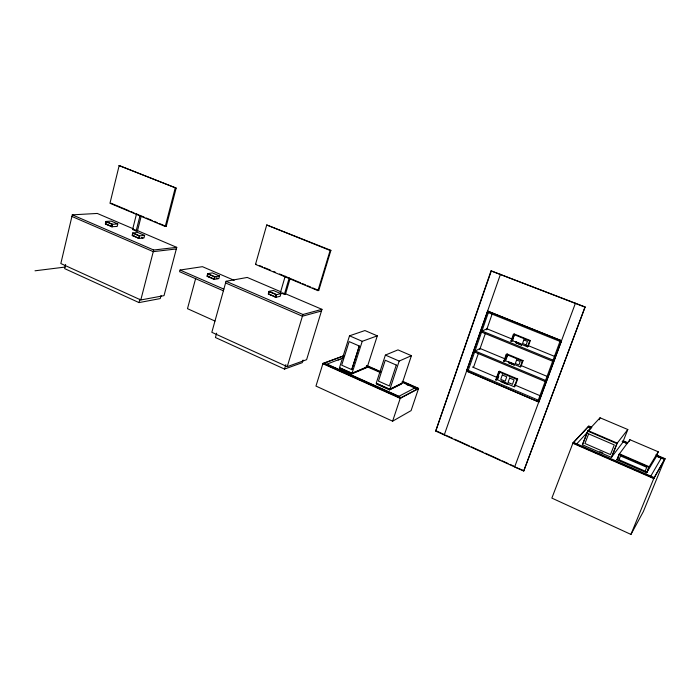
<?xml version="1.0" encoding="UTF-8"?>
<svg xmlns="http://www.w3.org/2000/svg" width="700" height="700" viewBox="0 0 700 700"><rect width="100%" height="100%" fill="white"/><g stroke="black" fill="none" stroke-linecap="round" stroke-linejoin="round"><path stroke-width="1.05" d="M133.499 228.9L97.291 213.447L72.293 214.847L60.839 263.541L140.805 299.959L164.019 295.645L176.75 247.362L136.518 230.186M65.625 264.442L64.645 268.616L139.011 302.592L160.248 298.576L161.061 295.479M119.157 165.576L109.97 203.254L165.244 226.476L166.224 226.398L176.164 188.099L119.157 165.576L176.164 188.099M117.775 223.93L111.16 221.104L105.962 221.454L105.341 223.991L111.983 226.844L112.612 224.306L117.775 223.93L117.154 226.45L111.781 226.713L112.297 224.385L106.138 221.76L105.621 223.886L112.403 226.669L110.976 226.371L111.606 226.319M107.765 224.674L106.339 224.376L107.004 224.166M111.729 226.52L112.297 224.385M141.146 216.309L137.454 230.93L136.124 231.044L132.589 229.53L136.526 213.85M132.781 232.951L132.134 235.506L138.933 238.429L143.964 237.947L144.611 235.401L137.839 232.514L132.781 232.951L139.58 235.865L144.611 235.401M136.124 231.044L140.088 215.346M138.53 237.711L137.883 237.93L139.352 238.061M138.696 238.28L139.256 235.944L132.965 233.266L132.423 235.41L138.714 238.088M138.933 238.429L139.58 235.865M139.011 302.592L139.886 299.18M140.805 299.959L153.685 250.014L176.75 247.362M165.244 226.476L175.192 188.125M234.176 280.332L202.423 266.674L180.049 270.043L179.611 271.705L223.388 290.806M195.711 278.276L187.486 308.674L214.97 321.046M207.699 273.665L206.99 276.273L214.209 279.396L218.829 278.591L219.546 276.001L212.354 272.904L207.699 273.665L214.935 276.789L219.546 276.001M207.296 276.176L207.935 273.98L214.585 276.859L213.903 279.213L214.463 279.116L207.34 276.176M208.889 276.859L209.405 276.929M214.209 279.396L214.935 276.789M217.157 278.644L217.761 278.39L216.3 278.276M281.12 291.9L247.24 277.445L226.047 281.277L211.829 332.308L287.245 366.66L306.6 359.704L321.974 309.339L285.101 293.606M216.65 333.148L215.425 337.514L284.524 369.084L302.269 362.661L303.056 360.071M255.5 264.399L266.726 224.963L330.899 250.355L318.754 290.456L317.957 290.64L255.5 264.399L256.375 264.259M269.054 291.366L268.275 294.026L275.879 297.29L280.14 296.328L280.919 293.685L273.35 290.447L269.054 291.366L276.658 294.621L280.919 293.685M270.699 294.683L269.273 294.411M275.152 296.406L274.584 296.695L276.062 296.8L275.546 296.914M276.299 294.691L269.264 291.699L268.608 293.939L275.642 296.931L276.299 294.691L275.502 297.089L276.019 296.966L275.1 296.572M275.879 297.29L276.658 294.621M285.215 276.176L280.385 292.67L284.375 294.376L285.486 294.131L290.045 278.679M284.375 294.376L289.24 277.865M284.524 369.084L285.863 364.63M287.245 366.66L302.934 314.493L321.974 309.339M317.957 290.64L330.12 250.477L330.899 250.355M343.84 355.775L322.998 363.37L315.963 386.076L392.621 421.181L411.092 410.62L418.591 388.369L402.666 381.342M324.249 363.195L401.406 397.723M349.519 335.808L339.439 367.859L352.004 373.467L367.273 367.019L377.3 335.842L364.919 330.549L349.519 335.808L362.233 341.311L377.3 335.842M351.75 369.661L359.293 346.01L351.776 369.644L341.688 365.172L349.134 341.6L359.293 346.01M351.82 373.922L366.52 367.701L366.73 367.036L352.039 373.231L339.99 367.85L339.771 368.533L351.82 373.922L362.233 341.311M385.385 355.084L376.18 383.373L389.83 389.463L402.246 383.303L411.416 355.679L397.959 349.886L385.385 355.084L399.184 361.069L411.416 355.679M396.296 365.033L389.384 385.971L378.455 381.106L385.254 360.238L396.27 365.041M389.559 389.909L389.786 389.217L401.73 383.303L401.511 383.976L389.559 389.909L376.469 384.072L376.696 383.381L389.786 389.217M389.83 389.463L399.184 361.069M398.571 396.454L414.636 388.071M392.621 421.181L400.339 398.002L418.591 388.369M417.375 389.279L401.826 382.095M435.706 431.078L491.032 270.856L585.095 306.933L523.722 471.056L435.706 431.078L491.024 271.784M466.821 370.947L538.685 401.975L466.454 371.149L487.655 311.089L560.534 340.34M467.871 371.394L488.731 311.517M475.142 351.006L474.766 352.082L545.265 381.579L545.668 380.494L475.142 351.006L480.104 348.495L505.339 358.995M482.09 331.056L481.714 332.132L552.773 361.279L553.175 360.176L482.09 331.056L486.981 328.808L512.05 339.036M473.471 367.483L478.45 353.229M479.736 349.545L485.564 332.876M486.631 329.822L492.319 313.53M498.444 375.55L497 379.592L495.766 379.864L498.662 371.752L499.415 371.297L499.887 371.499L499.161 373.52M496.248 380.065L499.415 371.297M495.766 379.864L496.528 379.391L514.299 386.794L515.025 386.304L517.668 378.998L500.36 371.7L499.616 372.155L497.017 379.444L497.77 378.971L498.741 376.241M503.86 361.051L506.24 354.375L506.975 353.955L507.456 354.156L505.076 360.815L503.86 361.051L505.076 360.815M510.991 341.066L513.398 334.329L514.115 333.953L514.605 334.145L512.199 340.882L510.991 341.066L512.199 340.882M504.341 361.252L506.721 354.576L507.456 354.156M511.472 341.267L513.879 334.521L514.605 334.145M505.111 360.614L507.202 354.777L507.938 354.358L523.058 360.623L520.94 366.467L520.231 366.922L505.111 360.614L505.855 360.185M512.251 340.62L514.36 334.723L515.086 334.346L530.32 340.533L528.185 346.439L527.494 346.85L512.251 340.62L512.977 340.235M506.205 359.214L507.938 354.358M516.101 341.836L515.804 342.676L521.421 345.012L515.804 342.676L516.066 341.854L520.817 343.761M514.22 365.024L508.646 362.661L508.944 361.821L508.611 362.679L514.22 365.024L514.561 364.166L509.845 362.233M521.421 345.012L521.727 344.164M502.32 381.316L507.815 383.618L507.483 384.466L501.113 381.762L501.41 380.931M520.231 366.922L522.349 361.051L523.058 360.623M527.494 346.85L529.637 340.918L530.32 340.533M514.299 386.794L516.95 379.47L517.668 378.998M537.871 401.266L560.403 340.287M538.781 402.29L561.54 340.751L487.655 311.089M523.722 471.056L585.095 306.933M591.841 427.368L588.831 426.081L573.003 442.899L551.863 498.094L630.945 534.424L643.317 511.639L665 458.666L655.979 454.808M573.624 442.453L654.29 477.627M588.017 427.149L591.255 428.129L577.01 443.572M661.85 457.739L664.851 459.025L653.756 478.573L572.854 443.266L588.831 426.081M582.409 444.78L587.694 431.086L600.04 417.777L627.812 429.529L622.615 442.654L611.415 457.406L582.409 444.78L588.122 430.623L617.242 443.126L611.809 456.89M599.261 419.781L600.04 417.777M611.415 457.406L616.858 443.616L627.812 429.529M616.91 459.804L619.071 454.352L629.904 439.705L658.236 451.789L656.119 457.012L646.634 472.745L616.91 459.804L618.538 457.59M617.295 459.279L619.447 453.836L649.189 466.716L646.966 472.194L644.989 471.327M619.001 459.751L620.524 455.919L646.73 467.285L645.164 471.135L619.01 459.734M629.221 441.438L629.904 439.705M646.634 472.745L648.856 467.259L658.236 451.789M630.945 534.424L653.905 478.188L665 458.666M650.965 475.799L661.264 458.106M499.887 371.499L498.662 371.752M575.435 303.205L514.657 466.944L523.128 470.339M338.082 360.115L340.113 359.345M343.254 357.84L327.014 364.114L398.668 396.165M342.842 356.151L322.892 363.711L400.216 398.352L418.477 388.701L403.55 382.121M500.465 274.26L444.255 434.954L444.631 434.7L436.091 430.815M321.466 311.001L302.409 316.216L225.575 282.957M35 270.804L65.082 267.067M176.33 248.955L153.265 251.659L71.916 216.457M132.589 229.53L133.928 229.416M491.032 270.856L584.832 307.072M487.27 312.183L561.129 341.863M266.726 224.963L330.12 250.477M513.398 334.329L513.879 334.521M514.36 334.723L529.637 340.918M528.089 345.581L555.161 356.624M525.332 345.275L528.185 346.439M506.24 354.375L506.721 354.576M507.202 354.777L522.349 361.051M521.483 365.715L547.724 376.644M110.994 203.21L129.071 210.796M131.075 211.645L134.094 212.905M136.097 213.754L139.107 215.014M141.12 215.862L144.13 217.123M146.143 217.963L152.162 220.5M154.175 221.34L157.185 222.609M159.189 223.449L166.224 226.398M259.394 265.527L262.412 266.787M264.425 267.636L270.454 270.174M273.473 271.442L275.485 272.283M279.51 273.971L300.641 282.844M302.654 283.692L305.672 284.961M307.685 285.801L310.704 287.07M312.716 287.919L318.754 290.456M499.616 372.155L516.95 379.47M472.439 367.01L497.525 377.659M514.587 384.895L540.68 395.973M467.189 369.889L539.385 400.662M134.811 229.793L137.454 230.93M282.494 292.854L285.486 294.131M622.904 440.659L627.918 442.803M588.691 426.431L590.695 427.289M623.77 441.446L626.771 442.733M656.836 455.595L659.846 456.881M622.317 441.429L627.349 443.581M656.486 456.059L664.528 459.498M622.239 441.464L627.235 443.599M656.241 456.024L661.238 458.159M105.962 221.454L112.612 224.306M142.039 237.536L142.852 237.886L141.435 237.598M138.495 237.877L139.309 238.227M587.694 431.086L616.858 443.616M72.293 214.847L153.685 250.014M226.047 281.277L302.934 314.493M216.851 278.18L217.718 278.547M216.344 278.11L217.21 278.486M619.071 454.352L648.856 467.259M599.821 451.675L602.822 452.979M180.049 270.043L223.86 289.126M573.003 442.899L653.905 478.188M366.835 365.54L380.765 371.691M366.73 365.873L377.676 370.703M366.1 366.328L380.59 372.654M406.691 384.562L408.678 385.438M322.998 363.37L400.339 398.002M445.62 435.146L452.559 438.296M454.545 439.197L469.403 445.944M471.389 446.845L483.271 452.244M485.258 453.145L500.115 459.891M502.101 460.793L508.043 463.488M510.029 464.389L513.992 466.191M133.166 235.725L133.787 235.672L133.166 235.725M208.023 276.483L208.591 276.386L208.023 276.483M213.08 278.67L213.64 278.574L213.08 278.67M502.32 374.955L500.736 379.348L505.173 381.211L506.739 376.828L502.32 374.955M509.626 378.044L508.025 382.445L512.47 384.326L514.071 379.925L509.626 378.044M516.609 360.001L515.331 363.527L518.892 364.998L520.161 361.48L516.609 360.001M523.845 339.911L522.55 343.473L526.146 344.925L527.424 341.364L523.845 339.911M588.648 433.877L584.929 443.485L610.47 454.58L614.285 444.92L588.648 433.877"/></g></svg>
